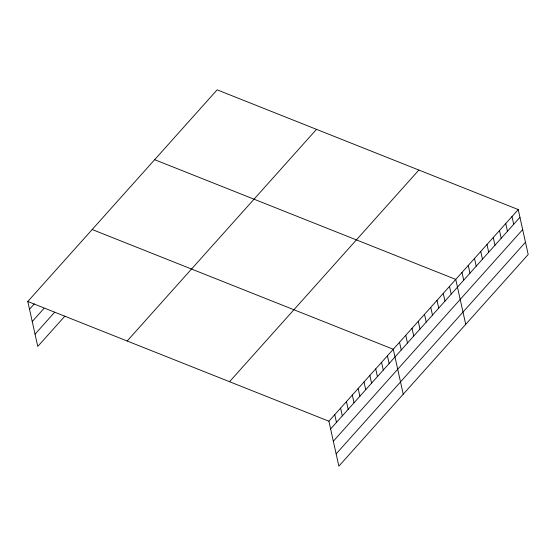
<?xml version="1.0" encoding="UTF-8"?>
<svg xmlns="http://www.w3.org/2000/svg" width="556" height="556" viewBox="0 0 556 556"><rect width="100%" height="100%" fill="white"/><g stroke="black" fill="none" stroke-linecap="round" stroke-linejoin="round"><path stroke-width="0.83" d="M64.899 316.107L37.766 346.437L27.8 301.498L217.139 89.836L518.234 209.563L528.2 254.502L338.861 466.164L328.902 421.219L518.234 209.563M29.517 309.233L34.305 303.882M32.241 321.514L43.945 308.427M35.042 334.163L54.724 312.159M127.164 341.002L316.503 129.346M229.538 381.708L418.877 170.053M330.611 428.961L519.95 217.299M333.336 441.235L522.675 229.579M336.144 453.884L525.476 242.228M154.658 159.683L455.753 279.404L465.719 324.35M92.178 229.531L393.273 349.251L403.239 394.197M27.8 301.498L328.902 421.219M511.986 216.548L513.702 224.283M505.738 223.533L507.454 231.268M499.49 230.518L501.206 238.253M493.241 237.495L494.958 245.238M486.993 244.48L488.71 252.222M480.745 251.465L482.462 259.207M474.497 258.45L476.214 266.192M468.249 265.434L469.966 273.177M462.001 272.419L463.718 280.161M449.505 286.389L451.222 294.131M443.257 293.373L444.974 301.116M437.009 300.358L438.726 308.1M430.761 307.343L432.478 315.085M424.513 314.328L426.23 322.07M418.265 321.312L419.982 329.055M412.017 328.297L413.733 336.039M405.769 335.282L407.485 343.024M399.521 342.267L401.237 350.009M387.421 355.798L389.137 363.534M381.569 362.338L383.286 370.081M375.717 368.878L377.434 376.62M369.865 375.425L371.582 383.16M364.013 381.965L365.73 389.707M358.161 388.505L359.878 396.247M352.309 395.045L354.026 402.787M346.457 401.592L348.174 409.334M340.606 408.132L342.322 415.874M334.754 414.672L336.463 422.414"/></g></svg>
